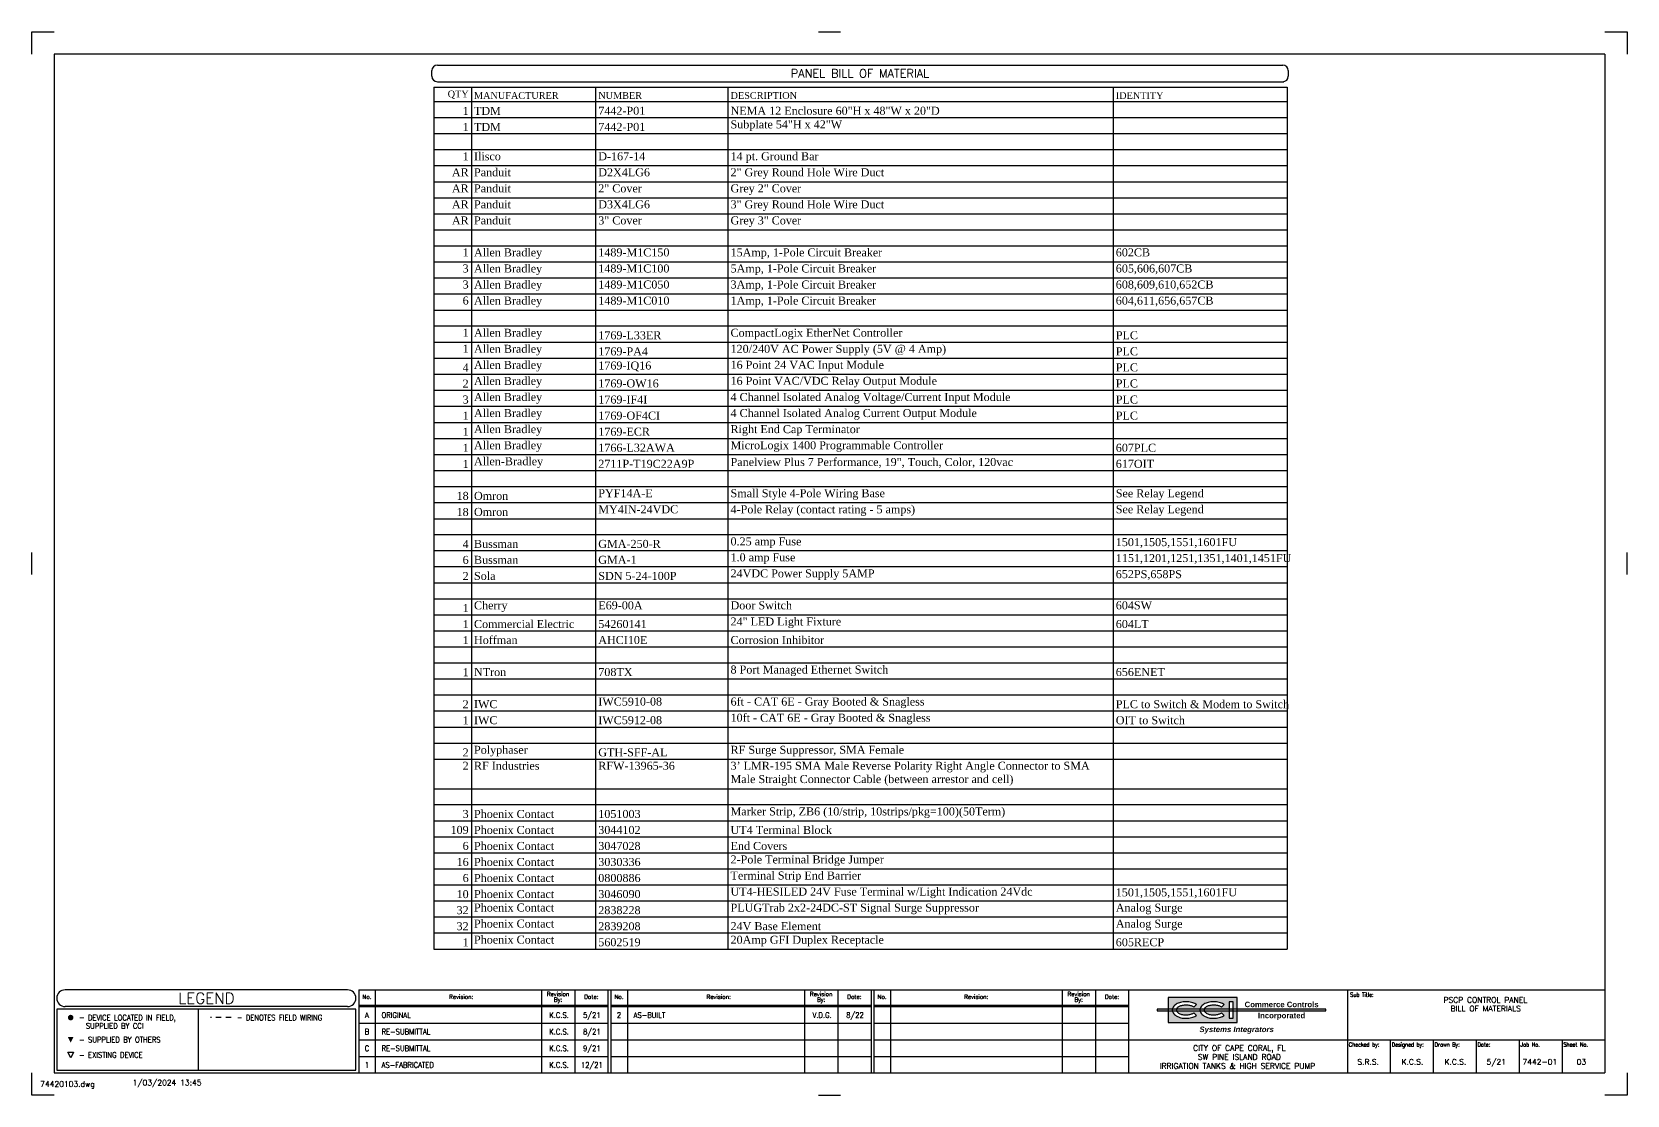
# Model space of a CAD drawing. Extents: x 0 to 36, y 0 to 24.
import ezdxf
from ezdxf.enums import TextEntityAlignment as Align

# ---------------------------------------------------------------- set-up
doc = ezdxf.new("R2010")
doc.units = 0
doc.header["$MEASUREMENT"] = 0
doc.linetypes.add('HIDDEN2', pattern=[0.1875, 0.125, -0.0625])
doc.layers.get('0').update_dxf_attribs({"linetype": 'CONTINUOUS'})
doc.layers.add('BORDER', color=2, linetype='CONTINUOUS')
doc.layers.add('CUT-MARK', color=5, linetype='CONTINUOUS')
doc.styles.add('arial', font='arialbd.ttf')
doc.styles.add('arialitalic', font='arialbi.ttf')
doc.styles.add('ROMANS', font='ROMANS.shx')

# ---------------------------------------------------------------- blocks, each defined once
blk = doc.blocks.new('CUTMARK')
at = {"color": 5}
for p, q in [((0, 23.5), (0, 24)), ((0, 24), (0.5, 24)), ((17.75, 24), (18.25, 24)), ((35.5, 24), (36, 24)), ((36, 24), (36, 23.5)), ((0, 11.75), (0, 12.25)), ((36, 11.75), (36, 12.25)), ((0, 0), (0, 0.5)), ((36, 0.5), (36, 0)), ((0.5, 0), (0, 0)), ((17.75, 0), (18.25, 0)), ((36, 0), (35.5, 0))]:
    blk.add_line(p, q, dxfattribs=at)
blk = doc.blocks.new('FCIRLEG')
at = {"color": 5, "const_width": 0.0625}
blk.add_lwpolyline([(-0.03125, 0, 1), (0.03125, 0, 1)], format="xyb", close=True, dxfattribs=at)
blk = doc.blocks.new('FTRIULEG')
at = {"color": 5}
blk.add_solid([(0, 0.125), (0, 0.125), (-0.0625, 0), (0.0625, 0)], dxfattribs=at)
blk = doc.blocks.new('11')
at = {"style": 'ROMANS', "width": 0.9}
for s, p in [('C', (7.562, 0.993)), ('K.C.S.', (11.896, 0.993)), ('9/21', (12.637, 0.993))]:
    blk.add_text(s, height=0.125, dxfattribs=at).set_placement(p, align=Align.CENTER)
blk.add_text('RE-SUBMITTAL', height=0.125, dxfattribs=at).set_placement((7.891, 0.993))
blk = doc.blocks.new('14')
at = {"style": 'ROMANS', "width": 0.9}
for s, p in [('1', (7.563, 0.618)), ('K.C.S.', (11.896, 0.618)), ('12/21', (12.637, 0.618))]:
    blk.add_text(s, height=0.125, dxfattribs=at).set_placement(p, align=Align.CENTER)
blk.add_text('AS-FABRICATED', height=0.125, dxfattribs=at).set_placement((7.891, 0.618))
blk = doc.blocks.new('DrawingName')
at = {"color": 0, "linetype": 'Continuous', "insert": (0.1875, 0.3125), "char_height": 0.125, "attachment_point": 1, "style": 'ROMANS'}
blk.add_mtext('74420103.dwg', dxfattribs=at)
blk = doc.blocks.new('dwgfilename')
at = {"color": 0, "linetype": 'Continuous'}
blk.add_blockref('DrawingName', (0, 0), dxfattribs=at)
blk = doc.blocks.new('dwgdate')
at = {"color": 0, "linetype": 'Continuous', "insert": (2.1875, 0.34375), "char_height": 0.125, "attachment_point": 1, "style": 'ROMANS'}
blk.add_mtext(' 1/03/2024 13:45', dxfattribs=at)
blk = doc.blocks.new('Drawing_Name_Date_Panel_Layout')
at = {"linetype": 'Continuous'}
for name in ['dwgdate', 'dwgfilename']:
    blk.add_blockref(name, (0, 0), dxfattribs=at)

msp = doc.modelspace()

# ---------------------------------------------------------------- hatches: boundary and pattern name
h = msp.add_hatch(color=256)
h.paths.add_polyline_path([(25.922, 2.094, -0.060974), (26.047, 2.109, -0.060974), (26.172, 2.094, -0.074343), (26.268, 2.054, -0.016679), (26.281, 2.046), (26.221, 1.988, 0.036094), (26.202, 1.999, 0.064948), (26.135, 2.022, 0.051099), (26.047, 2.031, 0.051099), (25.958, 2.022, 0.064948), (25.892, 1.999, 0.104203), (25.841, 1.959, 0.105248), (25.83, 1.937), (26.36, 1.937, -0.117879), (26.38, 1.988, -0.106943), (26.451, 2.054, -0.074343), (26.547, 2.094, -0.060974), (26.672, 2.109, -0.060974), (26.797, 2.094, -0.074343), (26.893, 2.054, -0.016679), (26.906, 2.046), (26.846, 1.988, 0.036094), (26.827, 1.999, 0.064948), (26.76, 2.022, 0.051099), (26.672, 2.031, 0.051099), (26.583, 2.022, 0.064948), (26.517, 1.999, 0.104203), (26.466, 1.959, 0.105248), (26.455, 1.937), (27.016, 1.937), (27.016, 2.109), (27.109, 2.109), (27.109, 1.937), (27.203, 1.937), (27.203, 2.203), (25.641, 2.203), (25.641, 1.937), (25.735, 1.937, -0.117879), (25.755, 1.988, -0.106943), (25.826, 2.054, -0.074343)])
h.paths.add_polyline_path([(25.826, 1.789, -0.106943), (25.755, 1.856, -0.117879), (25.735, 1.906), (25.641, 1.906), (25.641, 1.641), (27.203, 1.641), (27.203, 1.906), (27.109, 1.906), (27.109, 1.734), (27.016, 1.734), (27.016, 1.906), (26.455, 1.906, 0.105248), (26.466, 1.885, 0.104203), (26.517, 1.845, 0.064948), (26.592, 1.819, 0.063643), (26.672, 1.812, 0.051099), (26.76, 1.822, 0.064948), (26.827, 1.845, 0.036094), (26.846, 1.856), (26.906, 1.798, -0.016679), (26.893, 1.789, -0.074343), (26.797, 1.75, -0.060974), (26.672, 1.734, -0.074995), (26.558, 1.745, -0.074343), (26.451, 1.789, -0.106943), (26.38, 1.856, -0.117879), (26.36, 1.906), (25.83, 1.906, 0.105248), (25.841, 1.885, 0.104203), (25.892, 1.845, 0.064948), (25.967, 1.819, 0.063643), (26.047, 1.812, 0.051099), (26.135, 1.822, 0.064948), (26.202, 1.845, 0.036094), (26.221, 1.856), (26.281, 1.798, -0.016679), (26.268, 1.789, -0.074343), (26.172, 1.75, -0.060974), (26.047, 1.734, -0.074995), (25.933, 1.745, -0.074343)])
h.paths.add_polyline_path([(25.641, 1.906), (25.641, 1.937), (25.391, 1.937), (25.391, 1.906)])
h.paths.add_polyline_path([(25.83, 1.906, -0.068202), (25.828, 1.922, -0.068202), (25.83, 1.937), (25.735, 1.937, 0.033731), (25.734, 1.922, 0.033731), (25.735, 1.906)])
h.paths.add_polyline_path([(26.455, 1.906, -0.068202), (26.453, 1.922, -0.068202), (26.455, 1.937), (26.36, 1.937, 0.033731), (26.359, 1.922, 0.033731), (26.36, 1.906)])
h.paths.add_polyline_path([(27.109, 1.906), (27.109, 1.937), (27.016, 1.937), (27.016, 1.906)])
h.paths.add_polyline_path([(29.203, 1.906), (29.203, 1.937), (27.203, 1.937), (27.203, 1.906)])

# ---------------------------------------------------------------- linework, layer by layer
for p, q in [((9.026, 23), (9.026, 23.125)), ((9.151, 23.25), (28.229, 23.25)), ((28.354, 23.125), (28.354, 23)), ((9.07, 22.75), (28.331, 22.75)), ((9.07, 22.75), (9.07, 4.385)), ((9.917, 22.75), (9.917, 4.385)), ((12.722, 22.75), (12.722, 4.385)), ((15.707, 22.75), (15.707, 4.385)), ((24.401, 22.75), (24.401, 4.385)), ((28.331, 22.75), (28.331, 4.385)), ((9.07, 22.426), (28.331, 22.426)), ((9.07, 22.066), (28.331, 22.066)), ((9.07, 21.703), (28.331, 21.703)), ((9.07, 21.343), (28.331, 21.343)), ((9.07, 20.981), (28.331, 20.981)), ((9.07, 20.618), (28.331, 20.618)), ((9.07, 20.257), (28.331, 20.257)), ((9.07, 19.895), (28.331, 19.895)), ((9.07, 19.534), (28.331, 19.534)), ((9.07, 19.173), (28.331, 19.173)), ((9.07, 18.81), (28.331, 18.81)), ((9.07, 18.448), (28.331, 18.448)), ((9.07, 18.085), (28.331, 18.085)), ((9.07, 17.722), (28.331, 17.722)), ((9.07, 17.362), (28.331, 17.362)), ((9.07, 16.999), (28.331, 16.999)), ((9.07, 16.636), (28.331, 16.636)), ((9.07, 16.274), (28.331, 16.274)), ((9.07, 15.911), (28.331, 15.911)), ((9.07, 15.548), (28.331, 15.548)), ((9.07, 15.186), (28.331, 15.186)), ((9.07, 14.823), (28.331, 14.823)), ((9.07, 14.46), (28.331, 14.46)), ((9.07, 14.098), (28.331, 14.098)), ((9.07, 13.737), (28.331, 13.737)), ((9.07, 13.374), (28.331, 13.374)), ((9.07, 13.012), (28.331, 13.012)), ((9.07, 12.651), (28.331, 12.651)), ((9.07, 12.29), (28.331, 12.29)), ((9.07, 11.93), (28.331, 11.93)), ((9.07, 11.567), (28.331, 11.567)), ((9.07, 11.206), (28.331, 11.206)), ((9.07, 10.844), (28.331, 10.844)), ((9.07, 10.481), (28.331, 10.481)), ((9.07, 10.12), (28.331, 10.12)), ((9.07, 9.759), (28.331, 9.759)), ((9.07, 9.397), (28.331, 9.397)), ((9.07, 9.034), (28.331, 9.034)), ((9.07, 8.671), (28.331, 8.671)), ((9.07, 8.309), (28.331, 8.309)), ((9.07, 7.948), (28.331, 7.948)), ((9.07, 7.585), (28.331, 7.585)), ((9.07, 6.917), (28.331, 6.917)), ((9.07, 6.557), (28.331, 6.557)), ((9.07, 6.194), (28.331, 6.194)), ((9.07, 5.833), (28.331, 5.833)), ((9.07, 5.472), (28.331, 5.472)), ((9.07, 5.11), (28.331, 5.11)), ((9.07, 4.748), (28.331, 4.748)), ((9.07, 4.385), (28.331, 4.385)), ((9.07, 4.385), (9.07, 3.298)), ((9.917, 4.385), (9.917, 3.298)), ((12.722, 4.385), (12.722, 3.298)), ((15.707, 4.385), (15.707, 3.298)), ((24.401, 4.385), (24.401, 3.298)), ((28.331, 4.385), (28.331, 3.298)), ((9.07, 4.022), (28.331, 4.022)), ((9.07, 3.66), (28.331, 3.66)), ((9.07, 3.298), (28.331, 3.298)), ((27.203, 2.203), (25.641, 2.203)), ((25.641, 2.203), (25.641, 1.641)), ((27.203, 1.641), (27.203, 2.203)), ((29.203, 1.937), (25.391, 1.937)), ((25.391, 1.937), (25.391, 1.906)), ((25.391, 1.906), (29.203, 1.906)), ((26.221, 1.988), (26.281, 2.046)), ((26.221, 1.856), (26.281, 1.798)), ((26.846, 1.988), (26.906, 2.046)), ((26.846, 1.856), (26.906, 1.798)), ((27.016, 2.109), (27.016, 1.734)), ((27.109, 2.109), (27.016, 2.109)), ((27.109, 1.734), (27.109, 2.109)), ((29.203, 1.906), (29.203, 1.937)), ((25.641, 1.641), (27.203, 1.641)), ((27.016, 1.734), (27.109, 1.734))]:
    msp.add_line(p, q)
at = {"color": 0}
for p, q in [((9.151, 22.875), (28.25, 22.875)), ((7.125, 2.375), (0.75, 2.375)), ((0.562, 1.937), (0.562, 0.562)), ((7.312, 1.937), (0.562, 1.937)), ((7.125, 2), (0.75, 2)), ((3.75, 1.937), (3.75, 0.562)), ((0.562, 0.562), (7.312, 0.562))]:
    msp.add_line(p, q, dxfattribs=at)
at = {"color": 2}
for p, q in [((7.375, 2.375), (13.062, 2.375)), ((7.375, 2.375), (7.375, 0.5)), ((7.75, 2.375), (7.75, 0.5)), ((11.5, 2.375), (11.5, 0.5)), ((12.25, 2.375), (12.25, 0.5)), ((13, 2.375), (13, 0.5)), ((13.062, 2.375), (13.062, 0.5)), ((13.062, 2.375), (19, 2.375)), ((13.438, 2.375), (13.438, 0.5)), ((17.438, 2.375), (17.438, 0.5)), ((18.188, 2.375), (18.188, 0.5)), ((18.938, 2.375), (18.938, 0.5)), ((19, 2.375), (24.75, 2.375)), ((19, 2.375), (19, 0.5)), ((19.375, 2.375), (19.375, 0.5)), ((23.25, 2.375), (23.25, 0.5)), ((24, 2.375), (24, 0.5)), ((24.754, 2.375), (35.5, 2.375)), ((24.754, 0.5), (24.754, 2.375)), ((24.754, 0.5), (24.754, 2.375)), ((29.688, 2.375), (29.688, 0.5)), ((7.375, 2.031), (12.996, 2.031)), ((7.375, 2), (13, 2)), ((13.062, 2.031), (18.933, 2.031)), ((13.062, 2), (18.938, 2)), ((19, 2.031), (24.746, 2.031)), ((19, 2), (24.75, 2)), ((7.375, 1.625), (13, 1.625)), ((13.062, 1.625), (18.938, 1.625)), ((19, 1.625), (24.75, 1.625)), ((7.375, 1.25), (13, 1.25)), ((13.062, 1.25), (18.938, 1.25)), ((19, 1.25), (24.75, 1.25)), ((24.754, 1.25), (35.5, 1.25)), ((30.656, 1.25), (30.656, 0.5)), ((31.625, 1.25), (31.625, 0.5)), ((32.594, 1.25), (32.594, 0.5)), ((33.562, 1.25), (33.562, 0.5)), ((34.531, 1.25), (34.531, 0.5)), ((7.375, 0.875), (13, 0.875)), ((13.062, 0.875), (18.938, 0.875)), ((19, 0.875), (24.75, 0.875))]:
    msp.add_line(p, q, dxfattribs=at)
at = {"color": 0, "linetype": 'Continuous'}
msp.add_line((7.312, 0.562), (7.312, 1.937), dxfattribs=at)
at = {"linetype": 'HIDDEN2'}
msp.add_line((4.5, 1.75), (4.031, 1.75), dxfattribs=at)
at = {"linetype": 'Continuous'}
for p, q in [((0.875, 0.844), (0.813, 0.969)), ((0.813, 0.969), (0.938, 0.969)), ((0.938, 0.969), (0.875, 0.844))]:
    msp.add_line(p, q, dxfattribs=at)
for centre, radius, start, end in [((9.151, 23.125), 0.125, 90, 180), ((28.229, 23.125), 0.125, 0, 90), ((9.151, 23), 0.125, 180, 270), ((28.229, 23), 0.125, 270, 0), ((25.851, 1.922), 0.116, 145.3805, 180), ((25.851, 1.922), 0.116, 180, 214.6195), ((25.944, 1.857), 0.23, 120.9638, 145.3805), ((25.944, 1.987), 0.23, 214.6195, 239.0362), ((26.006, 1.754), 0.35, 103.9568, 120.9638), ((25.886, 1.922), 0.0581, 140.3607, 180), ((25.886, 1.922), 0.0581, 180, 219.6393), ((25.962, 1.859), 0.157, 116.5651, 140.3607), ((25.962, 1.985), 0.157, 219.6393, 243.4349), ((26.013, 1.757), 0.271, 101.7009, 116.5651), ((26.028, 2.117), 0.305, 243.4349, 258.2991), ((26.047, 1.59), 0.519, 90, 103.9568), ((26.047, 1.595), 0.436, 90, 101.7009), ((26.031, 2.129), 0.317, 258.2991, 272.8654), ((26.047, 1.59), 0.519, 76.0432, 90), ((26.047, 1.595), 0.436, 78.2991, 90), ((26.047, 2.249), 0.436, 270, 281.7009), ((26.08, 1.757), 0.271, 63.4349, 78.2991), ((26.08, 2.087), 0.271, 281.7009, 296.5651), ((26.088, 1.754), 0.35, 59.0362, 76.0432), ((26.131, 1.859), 0.157, 55.1664, 63.4349), ((26.131, 1.985), 0.157, 296.5651, 304.8336), ((26.149, 1.857), 0.23, 55.214, 59.0362), ((26.476, 1.922), 0.116, 145.3805, 180), ((26.476, 1.922), 0.116, 180, 214.6195), ((26.569, 1.857), 0.23, 120.9638, 145.3805), ((26.569, 1.987), 0.23, 214.6195, 239.0362), ((26.631, 1.754), 0.35, 103.9568, 120.9638), ((26.511, 1.922), 0.0581, 140.3607, 180), ((26.511, 1.922), 0.0581, 180, 219.6393), ((26.587, 1.859), 0.157, 116.5651, 140.3607), ((26.587, 1.985), 0.157, 219.6393, 243.4349), ((26.638, 1.757), 0.271, 101.7009, 116.5651), ((26.653, 2.117), 0.305, 243.4349, 258.2991), ((26.672, 1.59), 0.519, 90, 103.9568), ((26.672, 1.595), 0.436, 90, 101.7009), ((26.656, 2.129), 0.317, 258.2991, 272.8654), ((26.672, 1.59), 0.519, 76.0432, 90), ((26.672, 1.595), 0.436, 78.2991, 90), ((26.672, 2.249), 0.436, 270, 281.7009), ((26.705, 1.757), 0.271, 63.4349, 78.2991), ((26.705, 2.087), 0.271, 281.7009, 296.5651), ((26.713, 1.754), 0.35, 59.0362, 76.0432), ((26.756, 1.859), 0.157, 55.1664, 63.4349), ((26.756, 1.985), 0.157, 296.5651, 304.8336), ((26.774, 1.857), 0.23, 55.214, 59.0362), ((26.027, 2.125), 0.391, 239.0362, 256.0432), ((26.025, 2.118), 0.384, 256.0432, 273.1986), ((26.047, 2.253), 0.519, 270, 283.9568), ((26.088, 2.09), 0.35, 283.9568, 300.9638), ((26.149, 1.987), 0.23, 300.9638, 304.786), ((26.652, 2.125), 0.391, 239.0362, 256.0432), ((26.65, 2.118), 0.384, 256.0432, 273.1986), ((26.672, 2.253), 0.519, 270, 283.9568), ((26.713, 2.09), 0.35, 283.9568, 300.9638), ((26.774, 1.987), 0.23, 300.9638, 304.786)]:
    msp.add_arc(centre, radius, start, end)
at = {"color": 0}
for centre, start, end in [((0.75, 2.187), 90, 270), ((7.125, 2.187), 270, 90)]:
    msp.add_arc(centre, 0.188, start, end, dxfattribs=at)
at = {"layer": 'BORDER', "color": 2}
msp.add_line((35.5, 23.5), (35.5, 0.5), dxfattribs=at)
msp.add_lwpolyline([(35.5, 23.5), (0.5, 23.5), (0.5, 0.5), (35.5, 0.5)], dxfattribs=at)

# ---------------------------------------------------------------- block references
at = {"color": 0, "linetype": 'Continuous'}
msp.add_blockref('FCIRLEG', (0.875, 1.75), dxfattribs=at)
at = {"rotation": 180}
msp.add_blockref('FTRIULEG', (0.875, 1.312), dxfattribs=at)
for name in ['11', '14', 'Drawing_Name_Date_Panel_Layout']:
    msp.add_blockref(name, (0, 0))
at = {"layer": 'CUT-MARK'}
msp.add_blockref('CUTMARK', (0, 0), dxfattribs=at)

# ---------------------------------------------------------------- texts
for s, height, style, p in [('PANEL BILL OF MATERIAL', 0.1875, 'ROMANS', (18.688, 22.969)), ('PSCP CONTROL PANEL ', 0.125, 'ROMANS', (32.846, 2.085)), ('Commerce Controls', 0.125, 'arial', (28.203, 1.984)), ('Incorporated', 0.125, 'arial', (28.203, 1.734)), ('BILL OF MATERIALS', 0.125, 'ROMANS', (32.81, 1.891)), ('Systems Integrators', 0.125, 'arialitalic', (27.188, 1.422)), ('CITY OF CAPE CORAL, FL', 0.125, 'ROMANS', (27.25, 1)), ('IRRIGATION TANKS & HIGH SERVICE PUMP ', 0.125, 'ROMANS', (27.25, 0.595)), ('SW PINE ISLAND ROAD', 0.125, 'ROMANS', (27.25, 0.798))]:
    msp.add_text(s, height=height, dxfattribs=dict(style=style)).set_placement(p, align=Align.CENTER)
at = {"color": 0, "style": 'ROMANS'}
msp.add_text('LEGEND', height=0.25, dxfattribs=at).set_placement((3.938, 2.062), align=Align.CENTER)
at = {"color": 2, "style": 'ROMANS'}
for s, p in [('No.', (7.562, 2.219)), ('Revision:', (9.688, 2.219)), ('Revision', (11.875, 2.281)), ('By:', (11.875, 2.156)), ('Date:', (12.625, 2.219)), ('No.', (13.25, 2.219)), ('Revision:', (15.5, 2.219)), ('Revision', (17.812, 2.281)), ('By:', (17.812, 2.156)), ('Date:', (18.562, 2.219)), ('No.', (19.188, 2.219)), ('Revision:', (21.312, 2.219)), ('Revision', (23.625, 2.281)), ('By:', (23.625, 2.156)), ('Date:', (24.375, 2.219))]:
    msp.add_text(s, height=0.0938, dxfattribs=at).set_placement(p, align=Align.MIDDLE_CENTER)
at = {"color": 2, "style": 'ROMANS', "width": 0.9}
for s, height, p in [('Sub Title:', 0.0938, (29.75, 2.219)), ('Checked by:', 0.09375, (29.719, 1.094)), ('Designed by:', 0.09375, (30.688, 1.094)), ('Drawn By:', 0.0938, (31.656, 1.094)), ('Date:', 0.0938, (32.625, 1.094)), ('Job No.', 0.0938, (33.594, 1.094)), ('Sheet No.', 0.0938, (34.562, 1.094))]:
    msp.add_text(s, height=height, dxfattribs=at).set_placement(p)
at = {"style": 'ROMANS', "width": 0.9}
for s, p in [('- DEVICE LOCATED IN FIELD,', (1.063, 1.687)), ('- DENOTES FIELD WIRING', (4.625, 1.687)), ('ORIGINAL', (7.891, 1.743)), ('AS-BUILT', (13.579, 1.743)), ('  SUPPLIED BY CCI', (1.063, 1.5)), ('RE-SUBMITTAL', (7.891, 1.368)), ('- SUPPLIED BY OTHERS', (1.063, 1.187)), ('- EXISTING DEVICE', (1.063, 0.844))]:
    msp.add_text(s, height=0.125, dxfattribs=at).set_placement(p)
for s, p in [('A', (7.562, 1.743)), ('K.C.S.', (11.896, 1.743)), ('5/21', (12.637, 1.743)), ('2', (13.25, 1.743)), ('V.D.G.', (17.833, 1.743)), ('8/22', (18.575, 1.743)), ('B', (7.562, 1.368)), ('K.C.S.', (11.896, 1.368)), ('8/21', (12.637, 1.368))]:
    msp.add_text(s, height=0.125, dxfattribs=at).set_placement(p, align=Align.CENTER)
for s, insert, char_height, width, attachment_point in [('{\\fTimes New Roman|b0|i0|c0;QTY', (9.857, 22.486), 0.15278, 0.72667, 9), ('{\\fTimes New Roman|b0|i0|c0;MANUFACTURER', (9.977, 22.486), 0.15278, 2.685, 7), ('{\\fTimes New Roman|b0|i0|c0;NUMBER', (12.782, 22.486), 0.15278, 6.11556, 7), ('{\\fTimes New Roman|b0|i0|c0;DESCRIPTION', (15.767, 22.486), 0.15278, 8.57389, 7), ('{\\fTimes New Roman|b0|i0|c0;NEMA 12 Enclosure 60"H x 48"W x 20"D', (15.767, 22.126), 0.18056, 8.57389, 7), ('{\\fTimes New Roman|b0|i0|c0;IDENTITY', (24.461, 22.486), 0.15278, 3.81, 7), ('{\\fTimes New Roman|b0|i0|c0;1', (9.857, 22.216), 0.18056, 0.72667, 6), ('{\\fTimes New Roman|b0|i0|c0;TDM', (9.977, 22.126), 0.18056, 2.685, 7), ('{\\fTimes New Roman|b0|i0|c0;7442-P01', (12.782, 22.126), 0.18056, 6.11556, 7), ('{\\fTimes New Roman|b0|i0|c0;Subplate 54"H x 42"W', (15.767, 21.763), 0.18056, 8.57389, 7), ('{\\fTimes New Roman|b0|i0|c0;1', (9.857, 21.854), 0.18056, 0.72667, 6), ('{\\fTimes New Roman|b0|i0|c0;TDM', (9.977, 21.763), 0.18056, 2.685, 7), ('{\\fTimes New Roman|b0|i0|c0;7442-P01', (12.782, 21.763), 0.18056, 6.11556, 7), ('{\\fTimes New Roman|b0|i0|c0;1', (9.857, 21.192), 0.18056, 0.72667, 6), ('{\\fTimes New Roman|b0|i0|c0;Ilisco', (9.977, 21.283), 0.18056, 2.685, 1), ('{\\fTimes New Roman|b0|i0|c0;D-167-14', (12.782, 21.283), 0.18056, 6.11556, 1), ('{\\fTimes New Roman|b0|i0|c0;14 pt. Ground Bar', (15.767, 21.283), 0.18056, 8.57389, 1), ('{\\fTimes New Roman|b0|i0|c0;AR', (9.857, 20.921), 0.18056, 0.72667, 3), ('{\\fTimes New Roman|b0|i0|c0;Panduit', (9.977, 20.921), 0.18056, 2.685, 1), ('{\\fTimes New Roman|b0|i0|c0;D2X4LG6', (12.782, 20.921), 0.18056, 6.11556, 1), ('{\\fTimes New Roman|b0|i0|c0;2" Grey Round Hole Wire Duct', (15.767, 20.921), 0.18056, 8.57389, 1), ('{\\fTimes New Roman|b0|i0|c0;AR', (9.857, 20.558), 0.18056, 0.72667, 3), ('{\\fTimes New Roman|b0|i0|c0;Panduit', (9.977, 20.558), 0.18056, 2.685, 1), ('{\\fTimes New Roman|b0|i0|c0;2" Cover', (12.782, 20.558), 0.18056, 6.11556, 1), ('{\\fTimes New Roman|b0|i0|c0;Grey 2" Cover', (15.767, 20.558), 0.18056, 8.57389, 1), ('{\\fTimes New Roman|b0|i0|c0;AR', (9.857, 20.197), 0.18056, 0.72667, 3), ('{\\fTimes New Roman|b0|i0|c0;Panduit', (9.977, 20.197), 0.18056, 2.685, 1), ('{\\fTimes New Roman|b0|i0|c0;D3X4LG6', (12.782, 20.197), 0.18056, 6.11556, 1), ('{\\fTimes New Roman|b0|i0|c0;3" Grey Round Hole Wire Duct', (15.767, 20.197), 0.18056, 8.57389, 1), ('{\\fTimes New Roman|b0|i0|c0;AR', (9.857, 19.835), 0.18056, 0.72667, 3), ('{\\fTimes New Roman|b0|i0|c0;Panduit', (9.977, 19.835), 0.18056, 2.685, 1), ('{\\fTimes New Roman|b0|i0|c0;3" Cover', (12.782, 19.835), 0.18056, 6.11556, 1), ('{\\fTimes New Roman|b0|i0|c0;Grey 3" Cover', (15.767, 19.835), 0.18056, 8.57389, 1), ('{\\fTimes New Roman|b0|i0|c0;1', (9.857, 19.023), 0.18056, 0.72667, 6), ('{\\fTimes New Roman|b0|i0|c0;Allen Bradley', (9.977, 19.113), 0.18056, 2.685, 1), ('{\\fTimes New Roman|b0|i0|c0;1489-M1C150', (12.782, 19.113), 0.18056, 6.11556, 1), ('{\\fTimes New Roman|b0|i0|c0;15Amp, 1-Pole Circuit Breaker', (15.767, 19.113), 0.18056, 8.57389, 1), ('{\\fTimes New Roman|b0|i0|c0;602CB', (24.461, 19.113), 0.18056, 3.81, 1), ('{\\fTimes New Roman|b0|i0|c0;3', (9.857, 18.659), 0.18056, 0.72667, 6), ('{\\fTimes New Roman|b0|i0|c0;Allen Bradley', (9.977, 18.75), 0.18056, 2.685, 1), ('{\\fTimes New Roman|b0|i0|c0;1489-M1C100', (12.782, 18.75), 0.18056, 6.11556, 1), ('{\\fTimes New Roman|b0|i0|c0;5Amp, 1-Pole Circuit Breaker', (15.767, 18.75), 0.18056, 8.57389, 1), ('{\\fTimes New Roman|b0|i0|c0;605,606,607CB', (24.461, 18.75), 0.18056, 3.81, 1), ('{\\fTimes New Roman|b0|i0|c0|p18;3}', (9.857, 18.297), 0.18056, 0.72667, 6), ('{\\fTimes New Roman|b0|i0|c0;Allen Bradley', (9.977, 18.388), 0.18056, 2.685, 1), ('{\\fTimes New Roman|b0|i0|c0;1489-M1C050', (12.782, 18.388), 0.18056, 6.11556, 1), ('{\\fTimes New Roman|b0|i0|c0;3Amp, 1-Pole Circuit Breaker', (15.767, 18.388), 0.18056, 8.57389, 1), ('{\\fTimes New Roman|b0|i0|c0;608,609,610,652CB', (24.461, 18.388), 0.18056, 3.81, 1), ('{\\fTimes New Roman|b0|i0|c0|p18;6}', (9.857, 17.935), 0.18056, 0.72667, 6), ('{\\fTimes New Roman|b0|i0|c0;Allen Bradley', (9.977, 18.025), 0.18056, 2.685, 1), ('{\\fTimes New Roman|b0|i0|c0;1489-M1C010', (12.782, 18.025), 0.18056, 6.11556, 1), ('{\\fTimes New Roman|b0|i0|c0;1Amp, 1-Pole Circuit Breaker', (15.767, 18.025), 0.18056, 8.57389, 1), ('{\\fTimes New Roman|b0|i0|c0;604,611,656,657CB', (24.461, 18.025), 0.18056, 3.81, 1), ('{\\fTimes New Roman|b0|i0|c0;1', (9.857, 17.211), 0.18056, 0.72667, 6), ('{\\fTimes New Roman|b0|i0|c0;Allen Bradley', (9.977, 17.059), 0.18056, 2.685, 7), ('{\\fTimes New Roman|b0|i0|c0;CompactLogix EtherNet Controller', (15.767, 17.059), 0.18056, 8.57389, 7), ('{\\fTimes New Roman|b0|i0|c0;1', (9.857, 16.849), 0.18056, 0.72667, 6), ('{\\fTimes New Roman|b0|i0|c0;Allen Bradley', (9.977, 16.696), 0.18056, 2.685, 7), ('{\\fTimes New Roman|b0|i0|c0;1769-L33ER', (12.782, 17.059), 0.18056, 6.11556, 7), ('{\\fTimes New Roman|b0|i0|c0;120/240V AC Power Supply (5V @ 4 Amp)', (15.767, 16.696), 0.18056, 8.57389, 7), ('{\\fTimes New Roman|b0|i0|c0;PLC', (24.461, 17.059), 0.18056, 3.81, 7), ('{\\fTimes New Roman|b0|i0|c0;Allen Bradley', (9.977, 16.334), 0.18056, 2.685, 7), ('{\\fTimes New Roman|b0|i0|c0;1769-PA4', (12.782, 16.696), 0.18056, 6.11556, 7), ('{\\fTimes New Roman|b0|i0|c0|p18;1769-IQ16}', (12.782, 16.334), 0.18056, 6.11556, 7), ('{\\fTimes New Roman|b0|i0|c0|p18;16 Point 24 VAC Input Module}', (15.767, 16.576), 0.18056, 8.57389, 1), ('{\\fTimes New Roman|b0|i0|c0;PLC', (24.461, 16.696), 0.18056, 3.81, 7), ('{\\fTimes New Roman|b0|i0|c0;4', (9.857, 16.424), 0.18056, 0.72667, 6), ('{\\fTimes New Roman|b0|i0|c0;Allen Bradley', (9.977, 15.971), 0.18056, 2.685, 7), ('{\\fTimes New Roman|b0|i0|c0|p18;16 Point VAC/VDC Relay Output Module}', (15.767, 16.214), 0.18056, 8.57389, 1), ('{\\fTimes New Roman|b0|i0|c0;PLC', (24.461, 16.334), 0.18056, 3.81, 7), ('{\\fTimes New Roman|b0|i0|c0;2', (9.857, 16.061), 0.18056, 0.72667, 6), ('{\\fTimes New Roman|b0|i0|c0;Allen Bradley', (9.977, 15.608), 0.18056, 2.685, 7), ('{\\fTimes New Roman|b0|i0|c0;1769-OW16', (12.782, 15.971), 0.18056, 6.11556, 7), ('{\\fTimes New Roman|b0|i0|c0;4 Channel Isolated Analog Voltage/Current Input Module', (15.767, 15.608), 0.18056, 8.57389, 7), ('{\\fTimes New Roman|b0|i0|c0;PLC', (24.461, 15.971), 0.18056, 3.81, 7), ('{\\fTimes New Roman|b0|i0|c0;3', (9.857, 15.7), 0.18056, 0.72667, 6), ('{\\fTimes New Roman|b0|i0|c0;Allen Bradley', (9.977, 15.246), 0.18056, 2.685, 7), ('{\\fTimes New Roman|b0|i0|c0;1769-IF4I', (12.782, 15.608), 0.18056, 6.11556, 7), ('{\\fTimes New Roman|b0|i0|c0;4 Channel Isolated Analog Current Output Module', (15.767, 15.246), 0.18056, 8.57389, 7), ('{\\fTimes New Roman|b0|i0|c0;PLC', (24.461, 15.608), 0.18056, 3.81, 7), ('{\\fTimes New Roman|b0|i0|c0;1', (9.857, 15.336), 0.18056, 0.72667, 6), ('{\\fTimes New Roman|b0|i0|c0;Allen Bradley', (9.977, 14.883), 0.18056, 2.685, 7), ('{\\fTimes New Roman|b0|i0|c0;1769-OF4CI', (12.782, 15.246), 0.18056, 6.11556, 7), ('{\\fTimes New Roman|b0|i0|c0;Right End Cap Terminator', (15.767, 14.883), 0.18056, 8.57389, 7), ('{\\fTimes New Roman|b0|i0|c0;PLC', (24.461, 15.246), 0.18056, 3.81, 7), ('{\\fTimes New Roman|b0|i0|c0;1', (9.857, 14.973), 0.18056, 0.72667, 6), ('{\\fTimes New Roman|b0|i0|c0;Allen Bradley', (9.977, 14.52), 0.18056, 2.685, 7), ('{\\fTimes New Roman|b0|i0|c0;1769-ECR', (12.782, 14.883), 0.18056, 6.11556, 7), ('{\\fTimes New Roman|b0|i0|c0;MicroLogix 1400 Programmable Controller', (15.767, 14.52), 0.18056, 8.57389, 7), ('{\\fTimes New Roman|b0|i0|c0;1', (9.857, 14.611), 0.18056, 0.72667, 6), ('{\\fTimes New Roman|b0|i0|c0;Allen-Bradley', (9.977, 14.158), 0.18056, 2.685, 7), ('{\\fTimes New Roman|b0|i0|c0;1766-L32AWA', (12.782, 14.52), 0.18056, 6.11556, 7), ('{\\fTimes New Roman|b0|i0|c0;607PLC', (24.461, 14.52), 0.18056, 3.81, 7), ('{\\fTimes New Roman|b0|i0|c0;1', (9.857, 14.248), 0.18056, 0.72667, 6), ('{\\fTimes New Roman|b0|i0|c0;2711P-T19C22A9P', (12.782, 14.158), 0.18056, 6.11556, 7), ('{\\fTimes New Roman|b0|i0|c0;Panelview Plus 7 Performance, 19", Touch, Color, 120vac', (15.767, 14.158), 0.18056, 8.57389, 7), ('{\\fTimes New Roman|b0|i0|c0;617OIT', (24.461, 14.158), 0.18056, 3.81, 7), ('{\\fTimes New Roman|b0|i0|c0;Small Style 4-Pole Wiring Base', (15.767, 13.677), 0.18056, 8.57389, 1), ('{\\fTimes New Roman|b0|i0|c0;See Relay Legend', (24.461, 13.434), 0.18056, 3.81, 7), ('{\\fTimes New Roman|b0|i0|c0|p18;18}', (9.857, 13.525), 0.18056, 0.72667, 6), ('{\\fTimes New Roman|b0|i0|c0;Omron', (9.977, 13.434), 0.18056, 2.685, 7), ('{\\fTimes New Roman|b0|i0|c0;PYF14A-E', (12.782, 13.677), 0.18056, 6.11556, 1), ('{\\fTimes New Roman|b0|i0|c0;4-Pole Relay (contact rating - 5 amps)', (15.767, 13.314), 0.18056, 8.57389, 1), ('{\\fTimes New Roman|b0|i0|c0;See Relay Legend', (24.461, 13.314), 0.18056, 3.81, 1), ('{\\fTimes New Roman|b0|i0|c0|p18;18}', (9.857, 13.162), 0.18056, 0.72667, 6), ('{\\fTimes New Roman|b0|i0|c0;Omron', (9.977, 13.072), 0.18056, 2.685, 7), ('{\\fTimes New Roman|b0|i0|c0|p18;MY4IN-24VDC}', (12.782, 13.314), 0.18056, 6.11556, 1), ('{\\fTimes New Roman|b0|i0|c0;4', (9.857, 12.441), 0.18056, 0.72667, 6), ('{\\fTimes New Roman|b0|i0|c0;Bussman', (9.977, 12.35), 0.18056, 2.685, 7), ('{\\fTimes New Roman|b0|i0|c0;GMA-250-R', (12.782, 12.35), 0.18056, 6.11556, 7), ('{\\fTimes New Roman|b0|i0|c0;0.25 amp Fuse', (15.767, 12.35), 0.18056, 8.57389, 7), ('{\\fTimes New Roman|b0|i0|c0;1501,1505,1551,1601FU', (24.461, 12.35), 0.18056, 3.81, 7), ('{\\fTimes New Roman|b0|i0|c0|p18;6}', (9.857, 12.08), 0.18056, 0.72667, 6), ('{\\fTimes New Roman|b0|i0|c0;Bussman', (9.977, 11.99), 0.18056, 2.685, 7), ('{\\fTimes New Roman|b0|i0|c0|p18;GMA-1}', (12.782, 11.99), 0.18056, 6.11556, 7), ('{\\fTimes New Roman|b0|i0|c0|p18;1.0 amp Fuse}', (15.767, 11.99), 0.18056, 8.57389, 7), ('{\\fTimes New Roman|b0|i0|c0|p18;1151,1201,1251,1351,1401,1451FU}', (24.461, 11.99), 0.18056, 3.81, 7), ('{\\fTimes New Roman|b0|i0|c0|p18;2}', (9.857, 11.717), 0.18056, 0.72667, 6), ('{\\fTimes New Roman|b0|i0|c0;Sola', (9.977, 11.627), 0.18056, 2.685, 7), ('{\\fTimes New Roman|b0|i0|c0;SDN 5-24-100P', (12.782, 11.627), 0.18056, 6.11556, 7), ('{\\fTimes New Roman|b0|i0|c0;24VDC Power Supply 5AMP', (15.767, 11.627), 0.18056, 8.57389, 7), ('{\\fTimes New Roman|b0|i0|c0|p18;652PS,658PS}', (24.461, 11.627), 0.18056, 3.81, 7), ('{\\fTimes New Roman|b0|i0|c0;1', (9.857, 10.994), 0.18056, 0.72667, 6), ('{\\fTimes New Roman|b0|i0|c0;Cherry', (9.977, 11.146), 0.18056, 2.685, 1), ('{\\fTimes New Roman|b0|i0|c0;E69-00A', (12.782, 11.146), 0.18056, 6.11556, 1), ('{\\fTimes New Roman|b0|i0|c0;Door Switch', (15.767, 11.146), 0.18056, 8.57389, 1), ('{\\fTimes New Roman|b0|i0|c0;604SW', (24.461, 11.146), 0.18056, 3.81, 1), ('{\\fTimes New Roman|b0|i0|c0;1', (9.857, 10.631), 0.18056, 0.72667, 6), ('{\\fTimes New Roman|b0|i0|c0;Commercial Electric', (9.977, 10.541), 0.18056, 2.685, 7), ('{\\fTimes New Roman|b0|i0|c0;54260141', (12.782, 10.541), 0.18056, 6.11556, 7), ('{\\fTimes New Roman|b0|i0|c0;24" LED Light Fixture', (15.767, 10.541), 0.18056, 8.57389, 7), ('{\\fTimes New Roman|b0|i0|c0;604LT', (24.461, 10.541), 0.18056, 3.81, 7), ('{\\fTimes New Roman|b0|i0|c0;1', (9.857, 10.27), 0.18056, 0.72667, 6), ('{\\fTimes New Roman|b0|i0|c0;Hoffman', (9.977, 10.18), 0.18056, 2.685, 7), ('{\\fTimes New Roman|b0|i0|c0;AHCI10E', (12.782, 10.18), 0.18056, 6.11556, 7), ('{\\fTimes New Roman|b0|i0|c0;Corrosion Inhibitor ', (15.767, 10.18), 0.18056, 8.57389, 7), ('{\\fTimes New Roman|b0|i0|c0;1', (9.857, 9.547), 0.18056, 0.72667, 6), ('{\\fTimes New Roman|b0|i0|c0;NTron ', (9.977, 9.457), 0.18056, 2.685, 7), ('{\\fTimes New Roman|b0|i0|c0;708TX', (12.782, 9.457), 0.18056, 6.11556, 7), ('{\\fTimes New Roman|b0|i0|c0;8 Port Managed Ethernet Switch', (15.767, 9.457), 0.18056, 8.57389, 7), ('{\\fTimes New Roman|b0|i0|c0;656ENET', (24.461, 9.457), 0.18056, 3.81, 7), ('{\\fTimes New Roman|b0|i0|c0;2', (9.857, 8.822), 0.18056, 0.72667, 6), ('{\\fTimes New Roman|b0|i0|c0;IWC', (9.977, 8.731), 0.18056, 2.685, 7), ('{\\fTimes New Roman|b0|i0|c0;IWC5910-08', (12.782, 8.974), 0.18056, 6.11556, 1), ('{\\fTimes New Roman|b0|i0|c0;6ft - CAT 6E - Gray Booted & Snagless', (15.767, 8.974), 0.18056, 8.57389, 1), ('{\\fTimes New Roman|b0|i0|c0;PLC to Switch & Modem to Switch', (24.461, 8.731), 0.18056, 3.81, 7), ('{\\fTimes New Roman|b0|i0|c0;1', (9.857, 8.459), 0.18056, 0.72667, 6), ('{\\fTimes New Roman|b0|i0|c0;IWC', (9.977, 8.369), 0.18056, 2.685, 7), ('{\\fTimes New Roman|b0|i0|c0;IWC5912-08', (12.782, 8.369), 0.18056, 6.11556, 7), ('{\\fTimes New Roman|b0|i0|c0;10ft - CAT 6E - Gray Booted & Snagless', (15.767, 8.369), 0.18056, 8.57389, 7), ('{\\fTimes New Roman|b0|i0|c0;OIT to Switch', (24.461, 8.369), 0.18056, 3.81, 7), ('{\\fTimes New Roman|b0|i0|c0|p18;2}', (9.857, 7.645), 0.18056, 0.72667, 9), ('{\\fTimes New Roman|b0|i0|c0|p18;Polyphaser}', (9.977, 7.645), 0.18056, 2.685, 7), ('{\\fTimes New Roman|b0|i0|c0|p18;GTH-SFF-AL}', (12.782, 7.645), 0.18056, 6.11556, 7), ('{\\fTimes New Roman|b0|i0|c0|p18;RF Surge Suppressor, SMA Female}', (15.767, 7.645), 0.18056, 8.57389, 7), ('{\\fTimes New Roman|b0|i0|c0|p18;2}', (9.857, 7.525), 0.18056, 0.72667, 3), ('{\\fTimes New Roman|b0|i0|c0|p18;RF Industries}', (9.977, 7.525), 0.18056, 2.685, 1), ('{\\fTimes New Roman|b0|i0|c0;RFW-13965-36', (12.782, 7.525), 0.18056, 6.11556, 1), ('{\\fTimes New Roman|b0|i0|c0;3’ LMR-195 SMA Male Reverse Polarity Right Angle Connector to SMA Male Straight Connector Cable (between arrestor and cell)', (15.767, 7.525), 0.180556, 8.57389, 1), ('{\\fTimes New Roman|b0|i0|c0;Marker Strip, ZB6 (10/strip, 10strips/pkg=100)(50Term)', (15.767, 6.254), 0.18056, 8.57389, 7), ('{\\fTimes New Roman|b0|i0|c0;3', (9.857, 6.346), 0.18056, 0.72667, 6), ('{\\fTimes New Roman|b0|i0|c0;Phoenix Contact', (9.977, 6.254), 0.18056, 2.685, 7), ('{\\fTimes New Roman|b0|i0|c0;1051003', (12.782, 6.254), 0.18056, 6.11556, 7), ('{\\fTimes New Roman|b0|i0|c0|p18;109}', (9.857, 5.985), 0.18056, 0.72667, 6), ('{\\fTimes New Roman|b0|i0|c0;Phoenix Contact', (9.977, 5.893), 0.18056, 2.685, 7), ('{\\fTimes New Roman|b0|i0|c0;3044102', (12.782, 5.893), 0.18056, 6.11556, 7), ('{\\fTimes New Roman|b0|i0|c0;UT4 Terminal Block', (15.767, 5.893), 0.18056, 8.57389, 7), ('{\\fTimes New Roman|b0|i0|c0;6', (9.857, 5.624), 0.18056, 0.72667, 6), ('{\\fTimes New Roman|b0|i0|c0;Phoenix Contact', (9.977, 5.532), 0.18056, 2.685, 7), ('{\\fTimes New Roman|b0|i0|c0;3047028', (12.782, 5.532), 0.18056, 6.11556, 7), ('{\\fTimes New Roman|b0|i0|c0;End Covers', (15.767, 5.532), 0.18056, 8.57389, 7), ('{\\fTimes New Roman|b0|i0|c0;2-Pole Terminal Bridge Jumper', (15.767, 5.17), 0.18056, 8.57389, 7), ('{\\fTimes New Roman|b0|i0|c0;16', (9.857, 5.262), 0.18056, 0.72667, 6), ('{\\fTimes New Roman|b0|i0|c0;Phoenix Contact', (9.977, 5.17), 0.18056, 2.685, 7), ('{\\fTimes New Roman|b0|i0|c0;3030336', (12.782, 5.17), 0.18056, 6.11556, 7), ('{\\fTimes New Roman|b0|i0|c0;Terminal Strip End Barrier', (15.767, 4.808), 0.18056, 8.57389, 7), ('{\\fTimes New Roman|b0|i0|c0;6', (9.857, 4.899), 0.18056, 0.72667, 6), ('{\\fTimes New Roman|b0|i0|c0;Phoenix Contact', (9.977, 4.808), 0.18056, 2.685, 7), ('{\\fTimes New Roman|b0|i0|c0;0800886', (12.782, 4.808), 0.18056, 6.11556, 7), ('{\\fTimes New Roman|b0|i0|c0;UT4-HESILED 24V Fuse Terminal w/Light Indication 24Vdc', (15.767, 4.445), 0.18056, 8.57389, 7), ('{\\fTimes New Roman|b0|i0|c0|p18;10}', (9.857, 4.535), 0.18056, 0.72667, 6), ('{\\fTimes New Roman|b0|i0|c0;Phoenix Contact', (9.977, 4.445), 0.18056, 2.685, 7), ('{\\fTimes New Roman|b0|i0|c0;Phoenix Contact ', (9.977, 4.325), 0.18056, 2.685, 1), ('{\\fTimes New Roman|b0|i0|c0;3046090', (12.782, 4.445), 0.18056, 6.11556, 7), ('{\\fTimes New Roman|b0|i0|c0;PLUGTrab 2x2-24DC-ST Signal Surge Suppressor', (15.767, 4.082), 0.18056, 8.57389, 7), ('{\\fTimes New Roman|b0|i0|c0;Analog Surge', (24.461, 4.082), 0.18056, 3.81, 7), ('{\\fTimes New Roman|b0|i0|c0;1501,1505,1551,1601FU', (24.461, 4.445), 0.18056, 3.81, 7), ('{\\fTimes New Roman|b0|i0|c0|p18;32}', (9.857, 4.174), 0.18056, 0.72667, 6), ('{\\fTimes New Roman|b0|i0|c0;Phoenix Contact ', (9.977, 3.962), 0.18056, 2.685, 1), ('{\\fTimes New Roman|b0|i0|c0;2838228', (12.782, 4.082), 0.18056, 6.11556, 7), ('{\\fTimes New Roman|b0|i0|c0;Analog Surge', (24.461, 3.72), 0.18056, 3.81, 7), ('{\\fTimes New Roman|b0|i0|c0|p18;32}', (9.857, 3.812), 0.18056, 0.72667, 6), ('{\\fTimes New Roman|b0|i0|c0;Phoenix Contact ', (9.977, 3.6), 0.18056, 2.685, 1), ('{\\fTimes New Roman|b0|i0|c0;2839208', (12.782, 3.72), 0.18056, 6.11556, 7), ('{\\fTimes New Roman|b0|i0|c0;24V Base Element', (15.767, 3.72), 0.18056, 8.57389, 7), ('{\\fTimes New Roman|b0|i0|c0;20Amp GFI Duplex Receptacle', (15.767, 3.358), 0.18056, 8.57389, 7), ('{\\fTimes New Roman|b0|i0|c0;1', (9.857, 3.448), 0.18056, 0.72667, 6), ('{\\fTimes New Roman|b0|i0|c0;5602519', (12.782, 3.358), 0.18056, 6.11556, 7), ('{\\fTimes New Roman|b0|i0|c0;605RECP', (24.461, 3.358), 0.18056, 3.81, 7)]:
    msp.add_mtext(s, dxfattribs=dict(insert=insert, char_height=char_height, width=width, attachment_point=attachment_point))
at = {"layer": 'BORDER', "color": 4, "style": 'ROMANS'}
for s, p in [('S.R.S.', (30.156, 0.688)), ('K.C.S.', (31.156, 0.688)), ('K.C.S.', (32.125, 0.688)), ('5/21', (33.047, 0.688)), ('7442-01', (34.031, 0.688)), ('03', (34.969, 0.688))]:
    msp.add_text(s, height=0.125, dxfattribs=at).set_placement(p, align=Align.CENTER)

doc.saveas('drawing.dxf')
